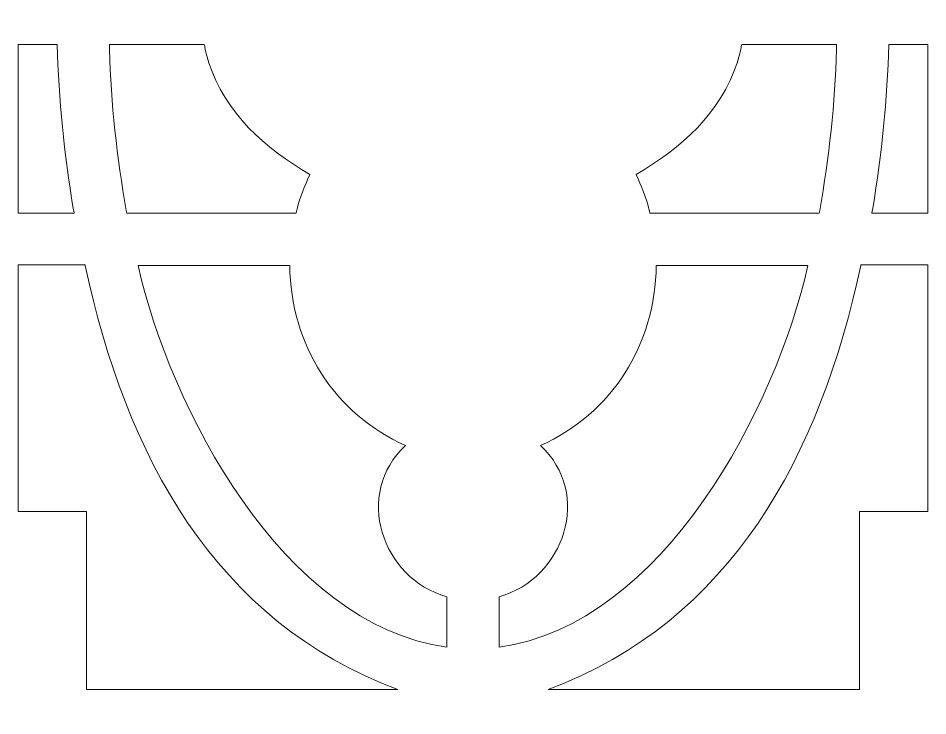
# Model space of a CAD drawing. Header units: centimetres. Extents: x -10 to 9.9, y -5 to 13.4.
# Drawn here: x -5.073 to -2.021, y -0.461 to 1.88 of the extents above; entities that cross this region are included whole.
import ezdxf

# ---------------------------------------------------------------- set-up
doc = ezdxf.new("R2010")
doc.units = ezdxf.units.CM
doc.header["$MEASUREMENT"] = 0
doc.layers.add('layer 1', color=7, linetype='Continuous')

msp = doc.modelspace()

# ---------------------------------------------------------------- linework, layer by layer
at = {"layer": 'layer 1', "color": 177, "lineweight": 9}
for points, knots in [([(-10.03585, 13.44236), (-10.03585, 13.44236), (-9.86153, 13.44236), (-9.86153, 13.44236), (-9.86153, 13.44236), (-9.86153, 13.44236), (-0.4594, 13.44236), (-0.4594, 13.44236), (-0.4594, 13.44236), (-0.4594, 13.44236), (-0.28508, 13.44236), (-0.28508, 13.44236), (-0.28508, 13.44236), (-0.28508, 13.44236), (-0.28508, 13.26803), (-0.28508, 13.26803), (-0.28508, 13.26803), (-0.28508, 13.26803), (-0.28508, -4.82596), (-0.28508, -4.82596), (-0.28508, -4.82596), (-0.28508, -4.82596), (-0.28508, -5.00029), (-0.28508, -5.00029), (-0.28508, -5.00029), (-0.28508, -5.00029), (-0.4594, -5.00029), (-0.4594, -5.00029), (-0.4594, -5.00029), (-0.4594, -5.00029), (-9.86153, -5.00029), (-9.86153, -5.00029), (-9.86153, -5.00029), (-9.86153, -5.00029), (-10.03585, -5.00029), (-10.03585, -5.00029), (-10.03585, -5.00029), (-10.03585, -5.00029), (-10.03585, -4.82596), (-10.03585, -4.82596), (-10.03585, -4.82596), (-10.03585, -4.82596), (-10.03585, 13.26803), (-10.03585, 13.26803), (-10.03585, 13.26803), (-10.03585, 13.26803), (-10.03585, 13.44236), (-10.03585, 13.44236)], [0, 0, 0, 0, 0.0769231, 0.0769231, 0.0769231, 0.0769231, 0.1538462, 0.1538462, 0.1538462, 0.1538462, 0.2307692, 0.2307692, 0.2307692, 0.2307692, 0.3076923, 0.3076923, 0.3076923, 0.3076923, 0.3846154, 0.3846154, 0.3846154, 0.3846154, 0.4615385, 0.4615385, 0.4615385, 0.4615385, 0.5384615, 0.5384615, 0.5384615, 0.5384615, 0.6153846, 0.6153846, 0.6153846, 0.6153846, 0.6923077, 0.6923077, 0.6923077, 0.6923077, 0.7692308, 0.7692308, 0.7692308, 0.7692308, 0.8461538, 0.8461538, 0.8461538, 0.8461538, 1, 1, 1, 1]), ([(-5.07308, 1.22623), (-5.07308, 1.22623), (-5.07308, 1.79204), (-5.07308, 1.79204), (-5.07308, 1.79204), (-5.07308, 1.79204), (-4.94216, 1.79204), (-4.94216, 1.79204), (-4.94216, 1.79204), (-4.94216, 1.79204), (-4.94214, 1.79204), (-4.94214, 1.79204), (-4.94214, 1.79204), (-4.93761, 1.60786), (-4.91848, 1.42348), (-4.88832, 1.24162), (-4.88832, 1.24162), (-4.88832, 1.24162), (-4.88831, 1.24162), (-4.88831, 1.24162), (-4.88831, 1.24162), (-4.88831, 1.24162), (-4.88829, 1.24162), (-4.88829, 1.24162), (-4.88829, 1.24162), (-4.88829, 1.24162), (-4.88827, 1.2416), (-4.88827, 1.2416), (-4.88827, 1.2416), (-4.88827, 1.2416), (-4.8868, 1.2331), (-4.8868, 1.2331), (-4.8868, 1.2331), (-4.8868, 1.2331), (-4.88676, 1.23312), (-4.88676, 1.23312), (-4.88676, 1.23312), (-4.88676, 1.23312), (-4.88675, 1.23312), (-4.88675, 1.23312), (-4.88675, 1.23312), (-4.88675, 1.23312), (-4.88674, 1.23312), (-4.88674, 1.23312), (-4.88674, 1.23312), (-4.88674, 1.23312), (-4.88559, 1.22623), (-4.88559, 1.22623), (-4.88559, 1.22623), (-4.88559, 1.22623), (-5.07308, 1.22623), (-5.07308, 1.22623)], [0, 0, 0, 0, 0.0714286, 0.0714286, 0.0714286, 0.0714286, 0.1428571, 0.1428571, 0.1428571, 0.1428571, 0.2142857, 0.2142857, 0.2142857, 0.2142857, 0.2857143, 0.2857143, 0.2857143, 0.2857143, 0.3571429, 0.3571429, 0.3571429, 0.3571429, 0.4285714, 0.4285714, 0.4285714, 0.4285714, 0.5, 0.5, 0.5, 0.5, 0.5714286, 0.5714286, 0.5714286, 0.5714286, 0.6428571, 0.6428571, 0.6428571, 0.6428571, 0.7142857, 0.7142857, 0.7142857, 0.7142857, 0.7857143, 0.7857143, 0.7857143, 0.7857143, 0.8571429, 0.8571429, 0.8571429, 0.8571429, 1, 1, 1, 1]), ([(-4.09394, 1.35599), (-4.24458, 1.44241), (-4.37879, 1.56161), (-4.43397, 1.73239), (-4.43397, 1.73239), (-4.43397, 1.73239), (-4.43398, 1.73239), (-4.43398, 1.73239), (-4.43398, 1.73239), (-4.43398, 1.73239), (-4.43462, 1.73433), (-4.43462, 1.73433), (-4.43462, 1.73433), (-4.43462, 1.73433), (-4.43463, 1.73433), (-4.43463, 1.73433), (-4.43463, 1.73433), (-4.43463, 1.73433), (-4.43609, 1.73921), (-4.43609, 1.73921), (-4.43609, 1.73921), (-4.43609, 1.73921), (-4.43611, 1.73919), (-4.43611, 1.73919), (-4.43611, 1.73919), (-4.43611, 1.73919), (-4.43636, 1.74012), (-4.43636, 1.74012), (-4.43636, 1.74012), (-4.43636, 1.74012), (-4.43638, 1.74012), (-4.43638, 1.74012), (-4.43638, 1.74012), (-4.43638, 1.74012), (-4.43641, 1.74021), (-4.43641, 1.74021), (-4.43641, 1.74021), (-4.43641, 1.74021), (-4.43643, 1.74018), (-4.43643, 1.74018), (-4.43643, 1.74018), (-4.43643, 1.74018), (-4.4381, 1.74601), (-4.4381, 1.74601), (-4.4381, 1.74601), (-4.4381, 1.74601), (-4.43811, 1.74601), (-4.43811, 1.74601), (-4.43811, 1.74601), (-4.43811, 1.74601), (-4.43833, 1.74685), (-4.43833, 1.74685), (-4.43833, 1.74685), (-4.43833, 1.74685), (-4.43835, 1.74685), (-4.43835, 1.74685), (-4.43835, 1.74685), (-4.43835, 1.74685), (-4.44013, 1.75327), (-4.44013, 1.75327), (-4.44013, 1.75327), (-4.44013, 1.75327), (-4.44015, 1.75327), (-4.44015, 1.75327), (-4.44015, 1.75327), (-4.44015, 1.75327), (-4.44032, 1.75403), (-4.44032, 1.75403), (-4.44032, 1.75403), (-4.44032, 1.75403), (-4.44032, 1.75403), (-4.44032, 1.75403), (-4.44032, 1.75403), (-4.44032, 1.75403), (-4.44224, 1.76131), (-4.44224, 1.76131), (-4.44224, 1.76131), (-4.44224, 1.76131), (-4.44226, 1.76131), (-4.44226, 1.76131), (-4.44226, 1.76131), (-4.44226, 1.76131), (-4.44228, 1.76145), (-4.44228, 1.76145), (-4.44228, 1.76145), (-4.44228, 1.76145), (-4.4423, 1.76145), (-4.4423, 1.76145), (-4.4423, 1.76145), (-4.4423, 1.76145), (-4.44346, 1.76619), (-4.44346, 1.76619), (-4.44346, 1.76619), (-4.44346, 1.76619), (-4.44348, 1.76621), (-4.44348, 1.76621), (-4.44348, 1.76621), (-4.44348, 1.76621), (-4.44368, 1.76711), (-4.44368, 1.76711), (-4.44368, 1.76711), (-4.44368, 1.76711), (-4.44368, 1.76711), (-4.44368, 1.76711), (-4.44368, 1.76711), (-4.44368, 1.76711), (-4.4456, 1.77539), (-4.4456, 1.77539), (-4.4456, 1.77539), (-4.4456, 1.77539), (-4.4456, 1.77539), (-4.4456, 1.77539), (-4.4456, 1.77539), (-4.4456, 1.77539), (-4.4458, 1.77627), (-4.4458, 1.77627), (-4.4458, 1.77627), (-4.4458, 1.77627), (-4.44581, 1.77625), (-4.44581, 1.77625), (-4.44581, 1.77625), (-4.44581, 1.77625), (-4.44696, 1.78174), (-4.44696, 1.78174), (-4.44696, 1.78174), (-4.44696, 1.78174), (-4.44698, 1.78174), (-4.44698, 1.78174), (-4.44698, 1.78174), (-4.44698, 1.78174), (-4.44712, 1.78262), (-4.44712, 1.78262), (-4.44712, 1.78262), (-4.44712, 1.78262), (-4.44714, 1.78262), (-4.44714, 1.78262), (-4.44714, 1.78262), (-4.44714, 1.78262), (-4.44735, 1.78368), (-4.44735, 1.78368), (-4.44735, 1.78368), (-4.44735, 1.78368), (-4.44737, 1.78368), (-4.44737, 1.78368), (-4.44737, 1.78368), (-4.44737, 1.78368), (-4.44842, 1.78904), (-4.44842, 1.78904), (-4.44842, 1.78904), (-4.44842, 1.78904), (-4.44843, 1.78904), (-4.44843, 1.78904), (-4.44843, 1.78904), (-4.44843, 1.78904), (-4.449, 1.79204), (-4.449, 1.79204), (-4.449, 1.79204), (-4.449, 1.79204), (-4.44902, 1.79204), (-4.44902, 1.79204), (-4.44902, 1.79204), (-4.44902, 1.79204), (-4.44904, 1.79202), (-4.44904, 1.79202), (-4.44904, 1.79202), (-4.44904, 1.79202), (-4.76727, 1.79204), (-4.76727, 1.79204), (-4.76727, 1.79204), (-4.76727, 1.79204), (-4.76708, 1.78443), (-4.76708, 1.78443), (-4.76708, 1.78443), (-4.76708, 1.78443), (-4.76706, 1.78443), (-4.76706, 1.78443), (-4.76706, 1.78443), (-4.76706, 1.78443), (-4.76704, 1.78443), (-4.76704, 1.78443), (-4.76704, 1.78443), (-4.76704, 1.78443), (-4.76704, 1.7844), (-4.76704, 1.7844), (-4.76704, 1.7844), (-4.76704, 1.7844), (-4.76683, 1.77519), (-4.76683, 1.77519), (-4.76683, 1.77519), (-4.76683, 1.77519), (-4.76682, 1.77519), (-4.76682, 1.77519), (-4.76682, 1.77519), (-4.76682, 1.77519), (-4.76681, 1.77519), (-4.76681, 1.77519), (-4.76681, 1.77519), (-4.76681, 1.77519), (-4.76681, 1.77514), (-4.76681, 1.77514), (-4.76681, 1.77514), (-4.76166, 1.5936), (-4.74189, 1.41242), (-4.71031, 1.23469), (-4.71031, 1.23469), (-4.71031, 1.23469), (-4.7103, 1.23471), (-4.7103, 1.23471), (-4.7103, 1.23471), (-4.7103, 1.23471), (-4.71028, 1.23469), (-4.71028, 1.23469), (-4.71028, 1.23469), (-4.71028, 1.23469), (-4.71026, 1.23469), (-4.71026, 1.23469), (-4.71026, 1.23469), (-4.71026, 1.23469), (-4.70877, 1.22623), (-4.70877, 1.22623), (-4.70877, 1.22623), (-4.70877, 1.22623), (-4.70876, 1.22623), (-4.70876, 1.22623), (-4.70876, 1.22623), (-4.70876, 1.22623), (-4.70875, 1.22623), (-4.70875, 1.22623), (-4.70875, 1.22623), (-4.70875, 1.22623), (-4.70873, 1.22623), (-4.70873, 1.22623), (-4.70873, 1.22623), (-4.70873, 1.22623), (-4.14085, 1.22623), (-4.14085, 1.22623), (-4.14085, 1.22623), (-4.14085, 1.22623), (-4.14084, 1.22623), (-4.14084, 1.22623), (-4.14084, 1.22623), (-4.14084, 1.22623), (-4.14028, 1.22836), (-4.14028, 1.22836), (-4.14028, 1.22836), (-4.14028, 1.22836), (-4.14026, 1.22836), (-4.14026, 1.22836), (-4.14026, 1.22836), (-4.14026, 1.22836), (-4.13975, 1.23048), (-4.13975, 1.23048), (-4.13975, 1.23048), (-4.13975, 1.23048), (-4.13973, 1.2305), (-4.13973, 1.2305), (-4.13973, 1.2305), (-4.13973, 1.2305), (-4.13918, 1.23263), (-4.13918, 1.23263), (-4.13918, 1.23263), (-4.13918, 1.23263), (-4.13917, 1.23263), (-4.13917, 1.23263), (-4.13917, 1.23263), (-4.13917, 1.23263), (-4.13865, 1.23473), (-4.13865, 1.23473), (-4.13865, 1.23473), (-4.13865, 1.23473), (-4.13863, 1.23473), (-4.13863, 1.23473), (-4.13863, 1.23473), (-4.12783, 1.27628), (-4.11257, 1.31717), (-4.09394, 1.35599)], [0, 0, 0, 0, 0.0142857, 0.0142857, 0.0142857, 0.0142857, 0.0285714, 0.0285714, 0.0285714, 0.0285714, 0.0428571, 0.0428571, 0.0428571, 0.0428571, 0.0571429, 0.0571429, 0.0571429, 0.0571429, 0.0714286, 0.0714286, 0.0714286, 0.0714286, 0.0857143, 0.0857143, 0.0857143, 0.0857143, 0.1, 0.1, 0.1, 0.1, 0.1142857, 0.1142857, 0.1142857, 0.1142857, 0.1285714, 0.1285714, 0.1285714, 0.1285714, 0.1428571, 0.1428571, 0.1428571, 0.1428571, 0.1571429, 0.1571429, 0.1571429, 0.1571429, 0.1714286, 0.1714286, 0.1714286, 0.1714286, 0.1857143, 0.1857143, 0.1857143, 0.1857143, 0.2, 0.2, 0.2, 0.2, 0.2142857, 0.2142857, 0.2142857, 0.2142857, 0.2285714, 0.2285714, 0.2285714, 0.2285714, 0.2428571, 0.2428571, 0.2428571, 0.2428571, 0.2571429, 0.2571429, 0.2571429, 0.2571429, 0.2714286, 0.2714286, 0.2714286, 0.2714286, 0.2857143, 0.2857143, 0.2857143, 0.2857143, 0.3, 0.3, 0.3, 0.3, 0.3142857, 0.3142857, 0.3142857, 0.3142857, 0.3285714, 0.3285714, 0.3285714, 0.3285714, 0.3428571, 0.3428571, 0.3428571, 0.3428571, 0.3571429, 0.3571429, 0.3571429, 0.3571429, 0.3714286, 0.3714286, 0.3714286, 0.3714286, 0.3857143, 0.3857143, 0.3857143, 0.3857143, 0.4, 0.4, 0.4, 0.4, 0.4142857, 0.4142857, 0.4142857, 0.4142857, 0.4285714, 0.4285714, 0.4285714, 0.4285714, 0.4428571, 0.4428571, 0.4428571, 0.4428571, 0.4571429, 0.4571429, 0.4571429, 0.4571429, 0.4714286, 0.4714286, 0.4714286, 0.4714286, 0.4857143, 0.4857143, 0.4857143, 0.4857143, 0.5, 0.5, 0.5, 0.5, 0.5142857, 0.5142857, 0.5142857, 0.5142857, 0.5285714, 0.5285714, 0.5285714, 0.5285714, 0.5428571, 0.5428571, 0.5428571, 0.5428571, 0.5571429, 0.5571429, 0.5571429, 0.5571429, 0.5714286, 0.5714286, 0.5714286, 0.5714286, 0.5857143, 0.5857143, 0.5857143, 0.5857143, 0.6, 0.6, 0.6, 0.6, 0.6142857, 0.6142857, 0.6142857, 0.6142857, 0.6285714, 0.6285714, 0.6285714, 0.6285714, 0.6428571, 0.6428571, 0.6428571, 0.6428571, 0.6571429, 0.6571429, 0.6571429, 0.6571429, 0.6714286, 0.6714286, 0.6714286, 0.6714286, 0.6857143, 0.6857143, 0.6857143, 0.6857143, 0.7, 0.7, 0.7, 0.7, 0.7142857, 0.7142857, 0.7142857, 0.7142857, 0.7285714, 0.7285714, 0.7285714, 0.7285714, 0.7428571, 0.7428571, 0.7428571, 0.7428571, 0.7571429, 0.7571429, 0.7571429, 0.7571429, 0.7714286, 0.7714286, 0.7714286, 0.7714286, 0.7857143, 0.7857143, 0.7857143, 0.7857143, 0.8, 0.8, 0.8, 0.8, 0.8142857, 0.8142857, 0.8142857, 0.8142857, 0.8285714, 0.8285714, 0.8285714, 0.8285714, 0.8428571, 0.8428571, 0.8428571, 0.8428571, 0.8571429, 0.8571429, 0.8571429, 0.8571429, 0.8714286, 0.8714286, 0.8714286, 0.8714286, 0.8857143, 0.8857143, 0.8857143, 0.8857143, 0.9, 0.9, 0.9, 0.9, 0.9142857, 0.9142857, 0.9142857, 0.9142857, 0.9285714, 0.9285714, 0.9285714, 0.9285714, 0.9428571, 0.9428571, 0.9428571, 0.9428571, 0.9571429, 0.9571429, 0.9571429, 0.9571429, 0.9714286, 0.9714286, 0.9714286, 0.9714286, 1, 1, 1, 1]), ([(-2.99989, 1.35599), (-2.84927, 1.44241), (-2.71509, 1.56161), (-2.65987, 1.73239), (-2.65987, 1.73239), (-2.65987, 1.73239), (-2.65985, 1.73239), (-2.65985, 1.73239), (-2.65985, 1.73239), (-2.65985, 1.73239), (-2.65925, 1.73433), (-2.65925, 1.73433), (-2.65925, 1.73433), (-2.65925, 1.73433), (-2.65922, 1.73433), (-2.65922, 1.73433), (-2.65922, 1.73433), (-2.65922, 1.73433), (-2.65776, 1.73919), (-2.65776, 1.73919), (-2.65776, 1.73919), (-2.65776, 1.73919), (-2.65775, 1.73919), (-2.65775, 1.73919), (-2.65775, 1.73919), (-2.65775, 1.73919), (-2.65749, 1.74012), (-2.65749, 1.74012), (-2.65749, 1.74012), (-2.65749, 1.74012), (-2.65747, 1.7401), (-2.65747, 1.7401), (-2.65747, 1.7401), (-2.65747, 1.7401), (-2.65746, 1.74021), (-2.65746, 1.74021), (-2.65746, 1.74021), (-2.65746, 1.74021), (-2.65744, 1.74021), (-2.65744, 1.74021), (-2.65744, 1.74021), (-2.65744, 1.74021), (-2.65576, 1.74601), (-2.65576, 1.74601), (-2.65576, 1.74601), (-2.65576, 1.74601), (-2.65574, 1.74602), (-2.65574, 1.74602), (-2.65574, 1.74602), (-2.65574, 1.74602), (-2.65551, 1.74685), (-2.65551, 1.74685), (-2.65551, 1.74685), (-2.65551, 1.74685), (-2.6555, 1.74685), (-2.6555, 1.74685), (-2.6555, 1.74685), (-2.6555, 1.74685), (-2.65371, 1.75327), (-2.65371, 1.75327), (-2.65371, 1.75327), (-2.65371, 1.75327), (-2.6537, 1.75327), (-2.6537, 1.75327), (-2.6537, 1.75327), (-2.6537, 1.75327), (-2.65352, 1.75402), (-2.65352, 1.75402), (-2.65352, 1.75402), (-2.65352, 1.75402), (-2.65349, 1.75403), (-2.65349, 1.75403), (-2.65349, 1.75403), (-2.65349, 1.75403), (-2.65161, 1.76131), (-2.65161, 1.76131), (-2.65161, 1.76131), (-2.65161, 1.76131), (-2.65159, 1.76131), (-2.65159, 1.76131), (-2.65159, 1.76131), (-2.65159, 1.76131), (-2.65158, 1.76145), (-2.65158, 1.76145), (-2.65158, 1.76145), (-2.65158, 1.76145), (-2.65156, 1.76145), (-2.65156, 1.76145), (-2.65156, 1.76145), (-2.65156, 1.76145), (-2.65038, 1.76621), (-2.65038, 1.76621), (-2.65038, 1.76621), (-2.65038, 1.76621), (-2.65037, 1.76621), (-2.65037, 1.76621), (-2.65037, 1.76621), (-2.65037, 1.76621), (-2.65017, 1.76711), (-2.65017, 1.76711), (-2.65017, 1.76711), (-2.65017, 1.76711), (-2.65016, 1.76716), (-2.65016, 1.76716), (-2.65016, 1.76716), (-2.65016, 1.76716), (-2.64826, 1.77538), (-2.64826, 1.77538), (-2.64826, 1.77538), (-2.64826, 1.77538), (-2.64824, 1.77538), (-2.64824, 1.77538), (-2.64824, 1.77538), (-2.64824, 1.77538), (-2.64806, 1.77627), (-2.64806, 1.77627), (-2.64806, 1.77627), (-2.64806, 1.77627), (-2.64804, 1.77627), (-2.64804, 1.77627), (-2.64804, 1.77627), (-2.64804, 1.77627), (-2.6469, 1.78174), (-2.6469, 1.78174), (-2.6469, 1.78174), (-2.6469, 1.78174), (-2.64689, 1.78174), (-2.64689, 1.78174), (-2.64689, 1.78174), (-2.64689, 1.78174), (-2.64673, 1.78262), (-2.64673, 1.78262), (-2.64673, 1.78262), (-2.64673, 1.78262), (-2.64671, 1.78262), (-2.64671, 1.78262), (-2.64671, 1.78262), (-2.64671, 1.78262), (-2.6465, 1.78368), (-2.6465, 1.78368), (-2.6465, 1.78368), (-2.6465, 1.78368), (-2.64648, 1.78368), (-2.64648, 1.78368), (-2.64648, 1.78368), (-2.64648, 1.78368), (-2.64543, 1.78903), (-2.64543, 1.78903), (-2.64543, 1.78903), (-2.64543, 1.78903), (-2.64541, 1.78904), (-2.64541, 1.78904), (-2.64541, 1.78904), (-2.64541, 1.78904), (-2.64485, 1.79204), (-2.64485, 1.79204), (-2.64485, 1.79204), (-2.64485, 1.79204), (-2.64478, 1.79204), (-2.64478, 1.79204), (-2.64478, 1.79204), (-2.64478, 1.79204), (-2.64478, 1.79204), (-2.64478, 1.79204), (-2.64478, 1.79204), (-2.64478, 1.79204), (-2.32658, 1.79204), (-2.32658, 1.79204), (-2.32658, 1.79204), (-2.32658, 1.79204), (-2.32677, 1.78443), (-2.32677, 1.78443), (-2.32677, 1.78443), (-2.32677, 1.78443), (-2.32679, 1.78443), (-2.32679, 1.78443), (-2.32679, 1.78443), (-2.32679, 1.78443), (-2.3268, 1.78443), (-2.3268, 1.78443), (-2.3268, 1.78443), (-2.3268, 1.78443), (-2.3268, 1.78438), (-2.3268, 1.78438), (-2.3268, 1.78438), (-2.3268, 1.78438), (-2.32701, 1.77519), (-2.32701, 1.77519), (-2.32701, 1.77519), (-2.32701, 1.77519), (-2.32703, 1.7752), (-2.32703, 1.7752), (-2.32703, 1.7752), (-2.32703, 1.7752), (-2.32706, 1.77519), (-2.32706, 1.77519), (-2.32706, 1.77519), (-2.32706, 1.77519), (-2.32705, 1.77516), (-2.32705, 1.77516), (-2.32705, 1.77516), (-2.33221, 1.59354), (-2.35195, 1.41242), (-2.38354, 1.23469), (-2.38354, 1.23469), (-2.38354, 1.23469), (-2.38354, 1.23471), (-2.38354, 1.23471), (-2.38354, 1.23471), (-2.38354, 1.23471), (-2.38356, 1.23473), (-2.38356, 1.23473), (-2.38356, 1.23473), (-2.38356, 1.23473), (-2.38358, 1.23469), (-2.38358, 1.23469), (-2.38358, 1.23469), (-2.38358, 1.23469), (-2.38507, 1.22623), (-2.38507, 1.22623), (-2.38507, 1.22623), (-2.38507, 1.22623), (-2.38508, 1.22623), (-2.38508, 1.22623), (-2.38508, 1.22623), (-2.38508, 1.22623), (-2.3851, 1.22623), (-2.3851, 1.22623), (-2.3851, 1.22623), (-2.3851, 1.22623), (-2.38512, 1.22623), (-2.38512, 1.22623), (-2.38512, 1.22623), (-2.38512, 1.22623), (-2.953, 1.22623), (-2.953, 1.22623), (-2.953, 1.22623), (-2.953, 1.22623), (-2.95302, 1.22623), (-2.95302, 1.22623), (-2.95302, 1.22623), (-2.95302, 1.22623), (-2.95357, 1.22836), (-2.95357, 1.22836), (-2.95357, 1.22836), (-2.95357, 1.22836), (-2.9536, 1.22836), (-2.9536, 1.22836), (-2.9536, 1.22836), (-2.9536, 1.22836), (-2.9541, 1.2305), (-2.9541, 1.2305), (-2.9541, 1.2305), (-2.9541, 1.2305), (-2.95411, 1.2305), (-2.95411, 1.2305), (-2.95411, 1.2305), (-2.95411, 1.2305), (-2.95467, 1.23263), (-2.95467, 1.23263), (-2.95467, 1.23263), (-2.95467, 1.23263), (-2.95468, 1.23263), (-2.95468, 1.23263), (-2.95468, 1.23263), (-2.95468, 1.23263), (-2.9552, 1.23473), (-2.9552, 1.23473), (-2.9552, 1.23473), (-2.9552, 1.23473), (-2.95522, 1.23473), (-2.95522, 1.23473), (-2.95522, 1.23473), (-2.96601, 1.2763), (-2.98127, 1.31717), (-2.99989, 1.35599)], [0, 0, 0, 0, 0.0142857, 0.0142857, 0.0142857, 0.0142857, 0.0285714, 0.0285714, 0.0285714, 0.0285714, 0.0428571, 0.0428571, 0.0428571, 0.0428571, 0.0571429, 0.0571429, 0.0571429, 0.0571429, 0.0714286, 0.0714286, 0.0714286, 0.0714286, 0.0857143, 0.0857143, 0.0857143, 0.0857143, 0.1, 0.1, 0.1, 0.1, 0.1142857, 0.1142857, 0.1142857, 0.1142857, 0.1285714, 0.1285714, 0.1285714, 0.1285714, 0.1428571, 0.1428571, 0.1428571, 0.1428571, 0.1571429, 0.1571429, 0.1571429, 0.1571429, 0.1714286, 0.1714286, 0.1714286, 0.1714286, 0.1857143, 0.1857143, 0.1857143, 0.1857143, 0.2, 0.2, 0.2, 0.2, 0.2142857, 0.2142857, 0.2142857, 0.2142857, 0.2285714, 0.2285714, 0.2285714, 0.2285714, 0.2428571, 0.2428571, 0.2428571, 0.2428571, 0.2571429, 0.2571429, 0.2571429, 0.2571429, 0.2714286, 0.2714286, 0.2714286, 0.2714286, 0.2857143, 0.2857143, 0.2857143, 0.2857143, 0.3, 0.3, 0.3, 0.3, 0.3142857, 0.3142857, 0.3142857, 0.3142857, 0.3285714, 0.3285714, 0.3285714, 0.3285714, 0.3428571, 0.3428571, 0.3428571, 0.3428571, 0.3571429, 0.3571429, 0.3571429, 0.3571429, 0.3714286, 0.3714286, 0.3714286, 0.3714286, 0.3857143, 0.3857143, 0.3857143, 0.3857143, 0.4, 0.4, 0.4, 0.4, 0.4142857, 0.4142857, 0.4142857, 0.4142857, 0.4285714, 0.4285714, 0.4285714, 0.4285714, 0.4428571, 0.4428571, 0.4428571, 0.4428571, 0.4571429, 0.4571429, 0.4571429, 0.4571429, 0.4714286, 0.4714286, 0.4714286, 0.4714286, 0.4857143, 0.4857143, 0.4857143, 0.4857143, 0.5, 0.5, 0.5, 0.5, 0.5142857, 0.5142857, 0.5142857, 0.5142857, 0.5285714, 0.5285714, 0.5285714, 0.5285714, 0.5428571, 0.5428571, 0.5428571, 0.5428571, 0.5571429, 0.5571429, 0.5571429, 0.5571429, 0.5714286, 0.5714286, 0.5714286, 0.5714286, 0.5857143, 0.5857143, 0.5857143, 0.5857143, 0.6, 0.6, 0.6, 0.6, 0.6142857, 0.6142857, 0.6142857, 0.6142857, 0.6285714, 0.6285714, 0.6285714, 0.6285714, 0.6428571, 0.6428571, 0.6428571, 0.6428571, 0.6571429, 0.6571429, 0.6571429, 0.6571429, 0.6714286, 0.6714286, 0.6714286, 0.6714286, 0.6857143, 0.6857143, 0.6857143, 0.6857143, 0.7, 0.7, 0.7, 0.7, 0.7142857, 0.7142857, 0.7142857, 0.7142857, 0.7285714, 0.7285714, 0.7285714, 0.7285714, 0.7428571, 0.7428571, 0.7428571, 0.7428571, 0.7571429, 0.7571429, 0.7571429, 0.7571429, 0.7714286, 0.7714286, 0.7714286, 0.7714286, 0.7857143, 0.7857143, 0.7857143, 0.7857143, 0.8, 0.8, 0.8, 0.8, 0.8142857, 0.8142857, 0.8142857, 0.8142857, 0.8285714, 0.8285714, 0.8285714, 0.8285714, 0.8428571, 0.8428571, 0.8428571, 0.8428571, 0.8571429, 0.8571429, 0.8571429, 0.8571429, 0.8714286, 0.8714286, 0.8714286, 0.8714286, 0.8857143, 0.8857143, 0.8857143, 0.8857143, 0.9, 0.9, 0.9, 0.9, 0.9142857, 0.9142857, 0.9142857, 0.9142857, 0.9285714, 0.9285714, 0.9285714, 0.9285714, 0.9428571, 0.9428571, 0.9428571, 0.9428571, 0.9571429, 0.9571429, 0.9571429, 0.9571429, 0.9714286, 0.9714286, 0.9714286, 0.9714286, 1, 1, 1, 1]), ([(-2.15173, 1.79204), (-2.15173, 1.79204), (-2.15171, 1.79204), (-2.15171, 1.79204), (-2.15171, 1.79204), (-2.15171, 1.79204), (-2.02078, 1.79204), (-2.02078, 1.79204), (-2.02078, 1.79204), (-2.02078, 1.79204), (-2.02078, 1.77645), (-2.02078, 1.77645), (-2.02078, 1.77645), (-2.02078, 1.77645), (-2.02078, 1.75055), (-2.02078, 1.75055), (-2.02078, 1.75055), (-2.02078, 1.75055), (-2.02078, 1.72467), (-2.02078, 1.72467), (-2.02078, 1.72467), (-2.02078, 1.72467), (-2.02078, 1.69876), (-2.02078, 1.69876), (-2.02078, 1.69876), (-2.02078, 1.69876), (-2.02078, 1.6729), (-2.02078, 1.6729), (-2.02078, 1.6729), (-2.02078, 1.6729), (-2.02078, 1.64701), (-2.02078, 1.64701), (-2.02078, 1.64701), (-2.02078, 1.64701), (-2.02078, 1.6211), (-2.02078, 1.6211), (-2.02078, 1.6211), (-2.02078, 1.6211), (-2.02078, 1.5953), (-2.02078, 1.5953), (-2.02078, 1.5953), (-2.02078, 1.5953), (-2.02078, 1.56936), (-2.02078, 1.56936), (-2.02078, 1.56936), (-2.02078, 1.56936), (-2.02078, 1.54346), (-2.02078, 1.54346), (-2.02078, 1.54346), (-2.02078, 1.54346), (-2.02078, 1.51757), (-2.02078, 1.51757), (-2.02078, 1.51757), (-2.02078, 1.51757), (-2.02078, 1.49168), (-2.02078, 1.49168), (-2.02078, 1.49168), (-2.02078, 1.49168), (-2.02078, 1.46581), (-2.02078, 1.46581), (-2.02078, 1.46581), (-2.02078, 1.46581), (-2.02078, 1.4399), (-2.02078, 1.4399), (-2.02078, 1.4399), (-2.02078, 1.4399), (-2.02078, 1.41403), (-2.02078, 1.41403), (-2.02078, 1.41403), (-2.02078, 1.41403), (-2.02078, 1.38813), (-2.02078, 1.38813), (-2.02078, 1.38813), (-2.02078, 1.38813), (-2.02078, 1.36225), (-2.02078, 1.36225), (-2.02078, 1.36225), (-2.02078, 1.36225), (-2.0208, 1.33637), (-2.0208, 1.33637), (-2.0208, 1.33637), (-2.0208, 1.33637), (-2.02078, 1.31047), (-2.02078, 1.31047), (-2.02078, 1.31047), (-2.02078, 1.31047), (-2.02078, 1.28459), (-2.02078, 1.28459), (-2.02078, 1.28459), (-2.02078, 1.28459), (-2.02078, 1.2587), (-2.02078, 1.2587), (-2.02078, 1.2587), (-2.02078, 1.2587), (-2.02078, 1.23281), (-2.02078, 1.23281), (-2.02078, 1.23281), (-2.02078, 1.23281), (-2.02078, 1.22623), (-2.02078, 1.22623), (-2.02078, 1.22623), (-2.02078, 1.22623), (-2.20826, 1.22623), (-2.20826, 1.22623), (-2.20826, 1.22623), (-2.20826, 1.22623), (-2.20709, 1.23312), (-2.20709, 1.23312), (-2.20709, 1.23312), (-2.20709, 1.23312), (-2.20708, 1.23312), (-2.20708, 1.23312), (-2.20708, 1.23312), (-2.20708, 1.23312), (-2.20706, 1.2331), (-2.20706, 1.2331), (-2.20706, 1.2331), (-2.20706, 1.2331), (-2.20704, 1.2331), (-2.20704, 1.2331), (-2.20704, 1.2331), (-2.20704, 1.2331), (-2.20557, 1.24162), (-2.20557, 1.24162), (-2.20557, 1.24162), (-2.20557, 1.24162), (-2.20555, 1.24162), (-2.20555, 1.24162), (-2.20555, 1.24162), (-2.20555, 1.24162), (-2.20555, 1.24162), (-2.20555, 1.24162), (-2.20555, 1.24162), (-2.20555, 1.24162), (-2.20551, 1.24162), (-2.20551, 1.24162), (-2.20551, 1.24162), (-2.17536, 1.4235), (-2.15625, 1.60786), (-2.15173, 1.79204)], [0, 0, 0, 0, 0.0277778, 0.0277778, 0.0277778, 0.0277778, 0.0555556, 0.0555556, 0.0555556, 0.0555556, 0.0833333, 0.0833333, 0.0833333, 0.0833333, 0.1111111, 0.1111111, 0.1111111, 0.1111111, 0.1388889, 0.1388889, 0.1388889, 0.1388889, 0.1666667, 0.1666667, 0.1666667, 0.1666667, 0.1944444, 0.1944444, 0.1944444, 0.1944444, 0.2222222, 0.2222222, 0.2222222, 0.2222222, 0.25, 0.25, 0.25, 0.25, 0.2777778, 0.2777778, 0.2777778, 0.2777778, 0.3055556, 0.3055556, 0.3055556, 0.3055556, 0.3333333, 0.3333333, 0.3333333, 0.3333333, 0.3611111, 0.3611111, 0.3611111, 0.3611111, 0.3888889, 0.3888889, 0.3888889, 0.3888889, 0.4166667, 0.4166667, 0.4166667, 0.4166667, 0.4444444, 0.4444444, 0.4444444, 0.4444444, 0.4722222, 0.4722222, 0.4722222, 0.4722222, 0.5, 0.5, 0.5, 0.5, 0.5277778, 0.5277778, 0.5277778, 0.5277778, 0.5555556, 0.5555556, 0.5555556, 0.5555556, 0.5833333, 0.5833333, 0.5833333, 0.5833333, 0.6111111, 0.6111111, 0.6111111, 0.6111111, 0.6388889, 0.6388889, 0.6388889, 0.6388889, 0.6666667, 0.6666667, 0.6666667, 0.6666667, 0.6944444, 0.6944444, 0.6944444, 0.6944444, 0.7222222, 0.7222222, 0.7222222, 0.7222222, 0.75, 0.75, 0.75, 0.75, 0.7777778, 0.7777778, 0.7777778, 0.7777778, 0.8055556, 0.8055556, 0.8055556, 0.8055556, 0.8333333, 0.8333333, 0.8333333, 0.8333333, 0.8611111, 0.8611111, 0.8611111, 0.8611111, 0.8888889, 0.8888889, 0.8888889, 0.8888889, 0.9166667, 0.9166667, 0.9166667, 0.9166667, 0.9444444, 0.9444444, 0.9444444, 0.9444444, 1, 1, 1, 1]), ([(-4.84385, -0.37314), (-4.84385, -0.37314), (-4.84385, 0.22312), (-4.84385, 0.22312), (-4.84385, 0.22312), (-4.84385, 0.22312), (-4.8439, 0.22312), (-4.8439, 0.22312), (-4.8439, 0.22312), (-4.8439, 0.22312), (-4.8439, 0.22472), (-4.8439, 0.22472), (-4.8439, 0.22472), (-4.8439, 0.22472), (-5.07308, 0.22472), (-5.07308, 0.22472), (-5.07308, 0.22472), (-5.07308, 0.22472), (-5.07308, 1.05189), (-5.07308, 1.05189), (-5.07308, 1.05189), (-5.07308, 1.05189), (-4.84887, 1.05189), (-4.84887, 1.05189), (-4.84887, 1.05189), (-4.84887, 1.05189), (-4.84883, 1.05189), (-4.84883, 1.05189), (-4.84883, 1.05189), (-4.84883, 1.05189), (-4.84869, 1.05138), (-4.84869, 1.05138), (-4.84869, 1.05138), (-4.84869, 1.05138), (-4.84867, 1.05136), (-4.84867, 1.05136), (-4.84867, 1.05136), (-4.84867, 1.05136), (-4.8486, 1.05086), (-4.8486, 1.05086), (-4.8486, 1.05086), (-4.8486, 1.05086), (-4.84859, 1.05086), (-4.84859, 1.05086), (-4.84859, 1.05086), (-4.84859, 1.05086), (-4.84844, 1.05032), (-4.84844, 1.05032), (-4.84844, 1.05032), (-4.71125, 0.41205), (-4.41519, -0.14217), (-3.799, -0.37314), (-3.799, -0.37314), (-3.799, -0.37314), (-4.84385, -0.37314), (-4.84385, -0.37314)], [0, 0, 0, 0, 0.0666667, 0.0666667, 0.0666667, 0.0666667, 0.1333333, 0.1333333, 0.1333333, 0.1333333, 0.2, 0.2, 0.2, 0.2, 0.2666667, 0.2666667, 0.2666667, 0.2666667, 0.3333333, 0.3333333, 0.3333333, 0.3333333, 0.4, 0.4, 0.4, 0.4, 0.4666667, 0.4666667, 0.4666667, 0.4666667, 0.5333333, 0.5333333, 0.5333333, 0.5333333, 0.6, 0.6, 0.6, 0.6, 0.6666667, 0.6666667, 0.6666667, 0.6666667, 0.7333333, 0.7333333, 0.7333333, 0.7333333, 0.8, 0.8, 0.8, 0.8, 0.8666667, 0.8666667, 0.8666667, 0.8666667, 1, 1, 1, 1]), ([(-4.67058, 1.05032), (-4.56656, 0.57941), (-4.18625, -0.15692), (-3.63432, -0.23059), (-3.63432, -0.23059), (-3.63432, -0.23059), (-3.63434, -0.06145), (-3.63434, -0.06145), (-3.63434, -0.06145), (-3.85351, -0.00108), (-3.94835, 0.28534), (-3.7731, 0.44588), (-3.7731, 0.44588), (-3.7731, 0.44588), (-3.77313, 0.44589), (-3.77313, 0.44589), (-3.77313, 0.44589), (-4.01312, 0.55243), (-4.15987, 0.78639), (-4.16163, 1.05032), (-4.16163, 1.05032), (-4.16163, 1.05032), (-4.67058, 1.05032), (-4.67058, 1.05032)], [0, 0, 0, 0, 0.1428571, 0.1428571, 0.1428571, 0.1428571, 0.2857143, 0.2857143, 0.2857143, 0.2857143, 0.4285714, 0.4285714, 0.4285714, 0.4285714, 0.5714286, 0.5714286, 0.5714286, 0.5714286, 0.7142857, 0.7142857, 0.7142857, 0.7142857, 1, 1, 1, 1]), ([(-2.42328, 1.05032), (-2.5273, 0.57941), (-2.90761, -0.15692), (-3.45952, -0.23059), (-3.45952, -0.23059), (-3.45952, -0.23059), (-3.4595, -0.06145), (-3.4595, -0.06145), (-3.4595, -0.06145), (-3.24034, -0.00108), (-3.14549, 0.28534), (-3.32075, 0.44588), (-3.32075, 0.44588), (-3.32075, 0.44588), (-3.3207, 0.44589), (-3.3207, 0.44589), (-3.3207, 0.44589), (-3.08077, 0.55239), (-2.934, 0.78639), (-2.93222, 1.05032), (-2.93222, 1.05032), (-2.93222, 1.05032), (-2.42328, 1.05032), (-2.42328, 1.05032)], [0, 0, 0, 0, 0.1428571, 0.1428571, 0.1428571, 0.1428571, 0.2857143, 0.2857143, 0.2857143, 0.2857143, 0.4285714, 0.4285714, 0.4285714, 0.4285714, 0.5714286, 0.5714286, 0.5714286, 0.5714286, 0.7142857, 0.7142857, 0.7142857, 0.7142857, 1, 1, 1, 1]), ([(-2.02078, 0.22472), (-2.02078, 0.22472), (-2.02582, 0.22472), (-2.02582, 0.22472), (-2.02582, 0.22472), (-2.02582, 0.22472), (-2.02632, 0.22472), (-2.02632, 0.22472), (-2.02632, 0.22472), (-2.02632, 0.22472), (-2.03554, 0.22472), (-2.03554, 0.22472), (-2.03554, 0.22472), (-2.03554, 0.22472), (-2.03615, 0.22472), (-2.03615, 0.22472), (-2.03615, 0.22472), (-2.03615, 0.22472), (-2.04532, 0.22472), (-2.04532, 0.22472), (-2.04532, 0.22472), (-2.04532, 0.22472), (-2.04582, 0.22474), (-2.04582, 0.22474), (-2.04582, 0.22474), (-2.04582, 0.22474), (-2.05505, 0.22472), (-2.05505, 0.22472), (-2.05505, 0.22472), (-2.05505, 0.22472), (-2.0556, 0.22472), (-2.0556, 0.22472), (-2.0556, 0.22472), (-2.0556, 0.22472), (-2.06481, 0.22472), (-2.06481, 0.22472), (-2.06481, 0.22472), (-2.06481, 0.22472), (-2.06533, 0.22475), (-2.06533, 0.22475), (-2.06533, 0.22475), (-2.06533, 0.22475), (-2.07457, 0.22472), (-2.07457, 0.22472), (-2.07457, 0.22472), (-2.07457, 0.22472), (-2.07505, 0.22472), (-2.07505, 0.22472), (-2.07505, 0.22472), (-2.07505, 0.22472), (-2.08429, 0.22472), (-2.08429, 0.22472), (-2.08429, 0.22472), (-2.08429, 0.22472), (-2.08479, 0.22472), (-2.08479, 0.22472), (-2.08479, 0.22472), (-2.08479, 0.22472), (-2.09401, 0.22472), (-2.09401, 0.22472), (-2.09401, 0.22472), (-2.09401, 0.22472), (-2.09457, 0.22472), (-2.09457, 0.22472), (-2.09457, 0.22472), (-2.09457, 0.22472), (-2.10379, 0.22472), (-2.10379, 0.22472), (-2.10379, 0.22472), (-2.10379, 0.22472), (-2.10431, 0.22472), (-2.10431, 0.22472), (-2.10431, 0.22472), (-2.10431, 0.22472), (-2.11351, 0.2247), (-2.11351, 0.2247), (-2.11351, 0.2247), (-2.11351, 0.2247), (-2.11409, 0.22472), (-2.11409, 0.22472), (-2.11409, 0.22472), (-2.11409, 0.22472), (-2.12331, 0.22472), (-2.12331, 0.22472), (-2.12331, 0.22472), (-2.12331, 0.22472), (-2.12381, 0.22472), (-2.12381, 0.22472), (-2.12381, 0.22472), (-2.12381, 0.22472), (-2.13303, 0.22472), (-2.13303, 0.22472), (-2.13303, 0.22472), (-2.13303, 0.22472), (-2.13359, 0.22472), (-2.13359, 0.22472), (-2.13359, 0.22472), (-2.13359, 0.22472), (-2.14281, 0.22472), (-2.14281, 0.22472), (-2.14281, 0.22472), (-2.14281, 0.22472), (-2.14331, 0.22472), (-2.14331, 0.22472), (-2.14331, 0.22472), (-2.14331, 0.22472), (-2.15254, 0.22472), (-2.15254, 0.22472), (-2.15254, 0.22472), (-2.15254, 0.22472), (-2.15307, 0.22472), (-2.15307, 0.22472), (-2.15307, 0.22472), (-2.15307, 0.22472), (-2.16229, 0.22472), (-2.16229, 0.22472), (-2.16229, 0.22472), (-2.16229, 0.22472), (-2.1628, 0.22472), (-2.1628, 0.22472), (-2.1628, 0.22472), (-2.1628, 0.22472), (-2.17204, 0.22472), (-2.17204, 0.22472), (-2.17204, 0.22472), (-2.17204, 0.22472), (-2.17257, 0.22472), (-2.17257, 0.22472), (-2.17257, 0.22472), (-2.17257, 0.22472), (-2.1818, 0.22472), (-2.1818, 0.22472), (-2.1818, 0.22472), (-2.1818, 0.22472), (-2.1823, 0.2247), (-2.1823, 0.2247), (-2.1823, 0.2247), (-2.1823, 0.2247), (-2.19152, 0.22472), (-2.19152, 0.22472), (-2.19152, 0.22472), (-2.19152, 0.22472), (-2.19208, 0.22472), (-2.19208, 0.22472), (-2.19208, 0.22472), (-2.19208, 0.22472), (-2.20128, 0.22472), (-2.20128, 0.22472), (-2.20128, 0.22472), (-2.20128, 0.22472), (-2.20184, 0.22472), (-2.20184, 0.22472), (-2.20184, 0.22472), (-2.20184, 0.22472), (-2.21106, 0.22472), (-2.21106, 0.22472), (-2.21106, 0.22472), (-2.21106, 0.22472), (-2.2116, 0.22472), (-2.2116, 0.22472), (-2.2116, 0.22472), (-2.2116, 0.22472), (-2.22082, 0.22472), (-2.22082, 0.22472), (-2.22082, 0.22472), (-2.22082, 0.22472), (-2.22132, 0.22472), (-2.22132, 0.22472), (-2.22132, 0.22472), (-2.22132, 0.22472), (-2.23054, 0.22472), (-2.23054, 0.22472), (-2.23054, 0.22472), (-2.23054, 0.22472), (-2.23105, 0.22472), (-2.23105, 0.22472), (-2.23105, 0.22472), (-2.23105, 0.22472), (-2.24028, 0.22474), (-2.24028, 0.22474), (-2.24028, 0.22474), (-2.24028, 0.22474), (-2.24078, 0.22472), (-2.24078, 0.22472), (-2.24078, 0.22472), (-2.24078, 0.22472), (-2.25001, 0.22472), (-2.25001, 0.22472), (-2.25001, 0.22472), (-2.25001, 0.22472), (-2.25002, 0.22312), (-2.25002, 0.22312), (-2.25002, 0.22312), (-2.25002, 0.22312), (-2.25001, -0.37314), (-2.25001, -0.37314), (-2.25001, -0.37314), (-2.25001, -0.37314), (-3.29486, -0.37314), (-3.29486, -0.37314), (-3.29486, -0.37314), (-2.67865, -0.14217), (-2.38259, 0.41205), (-2.24541, 1.05032), (-2.24541, 1.05032), (-2.24541, 1.05032), (-2.24527, 1.05086), (-2.24527, 1.05086), (-2.24527, 1.05086), (-2.24527, 1.05086), (-2.24526, 1.05086), (-2.24526, 1.05086), (-2.24526, 1.05086), (-2.24526, 1.05086), (-2.24516, 1.05138), (-2.24516, 1.05138), (-2.24516, 1.05138), (-2.24516, 1.05138), (-2.24515, 1.05138), (-2.24515, 1.05138), (-2.24515, 1.05138), (-2.24515, 1.05138), (-2.24502, 1.05189), (-2.24502, 1.05189), (-2.24502, 1.05189), (-2.24502, 1.05189), (-2.245, 1.05189), (-2.245, 1.05189), (-2.245, 1.05189), (-2.245, 1.05189), (-2.02078, 1.05189), (-2.02078, 1.05189), (-2.02078, 1.05189), (-2.02078, 1.05189), (-2.02078, 0.22472), (-2.02078, 0.22472)], [0, 0, 0, 0, 0.0166667, 0.0166667, 0.0166667, 0.0166667, 0.0333333, 0.0333333, 0.0333333, 0.0333333, 0.05, 0.05, 0.05, 0.05, 0.0666667, 0.0666667, 0.0666667, 0.0666667, 0.0833333, 0.0833333, 0.0833333, 0.0833333, 0.1, 0.1, 0.1, 0.1, 0.1166667, 0.1166667, 0.1166667, 0.1166667, 0.1333333, 0.1333333, 0.1333333, 0.1333333, 0.15, 0.15, 0.15, 0.15, 0.1666667, 0.1666667, 0.1666667, 0.1666667, 0.1833333, 0.1833333, 0.1833333, 0.1833333, 0.2, 0.2, 0.2, 0.2, 0.2166667, 0.2166667, 0.2166667, 0.2166667, 0.2333333, 0.2333333, 0.2333333, 0.2333333, 0.25, 0.25, 0.25, 0.25, 0.2666667, 0.2666667, 0.2666667, 0.2666667, 0.2833333, 0.2833333, 0.2833333, 0.2833333, 0.3, 0.3, 0.3, 0.3, 0.3166667, 0.3166667, 0.3166667, 0.3166667, 0.3333333, 0.3333333, 0.3333333, 0.3333333, 0.35, 0.35, 0.35, 0.35, 0.3666667, 0.3666667, 0.3666667, 0.3666667, 0.3833333, 0.3833333, 0.3833333, 0.3833333, 0.4, 0.4, 0.4, 0.4, 0.4166667, 0.4166667, 0.4166667, 0.4166667, 0.4333333, 0.4333333, 0.4333333, 0.4333333, 0.45, 0.45, 0.45, 0.45, 0.4666667, 0.4666667, 0.4666667, 0.4666667, 0.4833333, 0.4833333, 0.4833333, 0.4833333, 0.5, 0.5, 0.5, 0.5, 0.5166667, 0.5166667, 0.5166667, 0.5166667, 0.5333333, 0.5333333, 0.5333333, 0.5333333, 0.55, 0.55, 0.55, 0.55, 0.5666667, 0.5666667, 0.5666667, 0.5666667, 0.5833333, 0.5833333, 0.5833333, 0.5833333, 0.6, 0.6, 0.6, 0.6, 0.6166667, 0.6166667, 0.6166667, 0.6166667, 0.6333333, 0.6333333, 0.6333333, 0.6333333, 0.65, 0.65, 0.65, 0.65, 0.6666667, 0.6666667, 0.6666667, 0.6666667, 0.6833333, 0.6833333, 0.6833333, 0.6833333, 0.7, 0.7, 0.7, 0.7, 0.7166667, 0.7166667, 0.7166667, 0.7166667, 0.7333333, 0.7333333, 0.7333333, 0.7333333, 0.75, 0.75, 0.75, 0.75, 0.7666667, 0.7666667, 0.7666667, 0.7666667, 0.7833333, 0.7833333, 0.7833333, 0.7833333, 0.8, 0.8, 0.8, 0.8, 0.8166667, 0.8166667, 0.8166667, 0.8166667, 0.8333333, 0.8333333, 0.8333333, 0.8333333, 0.85, 0.85, 0.85, 0.85, 0.8666667, 0.8666667, 0.8666667, 0.8666667, 0.8833333, 0.8833333, 0.8833333, 0.8833333, 0.9, 0.9, 0.9, 0.9, 0.9166667, 0.9166667, 0.9166667, 0.9166667, 0.9333333, 0.9333333, 0.9333333, 0.9333333, 0.95, 0.95, 0.95, 0.95, 0.9666667, 0.9666667, 0.9666667, 0.9666667, 1, 1, 1, 1])]:
    msp.add_open_spline(points, degree=3, knots=knots, dxfattribs=at)

doc.saveas('drawing.dxf')
